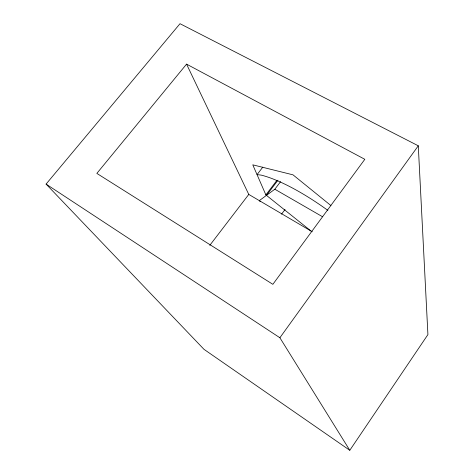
<?xml version="1.0" encoding="UTF-8"?>
<svg xmlns="http://www.w3.org/2000/svg" width="474" height="474" viewBox="0 0 474 474"><rect width="100%" height="100%" fill="white"/><g stroke="black" fill="none" stroke-linecap="round" stroke-linejoin="round"><path stroke-width="0.71" d="M349.794 450.3L427.921 334.591L418.281 145.802L180.002 23.7L46.079 184.096L203.992 349.332L349.794 450.3L279.885 337.743L46.079 184.096M279.885 337.743L418.281 145.802M281.544 214.147L285.052 209.472M311.068 231.063L265.873 194.897L276.887 180.398M266.465 195.371L277.989 180.191M260.309 201.693L259.319 200.621L274.831 189.221L280.567 181.655M262.809 167.126L257.044 174.633L261.115 175.096A90.724 24.103 36.3 0 1 327.872 210.391M209.775 245.366L248.773 194.417L186.56 64.132L96.844 173.401L272.858 284.323L364.82 159.311L186.56 64.132M274.831 189.221L322.539 216.748M248.773 194.417L312.265 231.768M330.905 205.55L292.997 174.835L252.778 164.833L265.873 194.897"/></g></svg>
